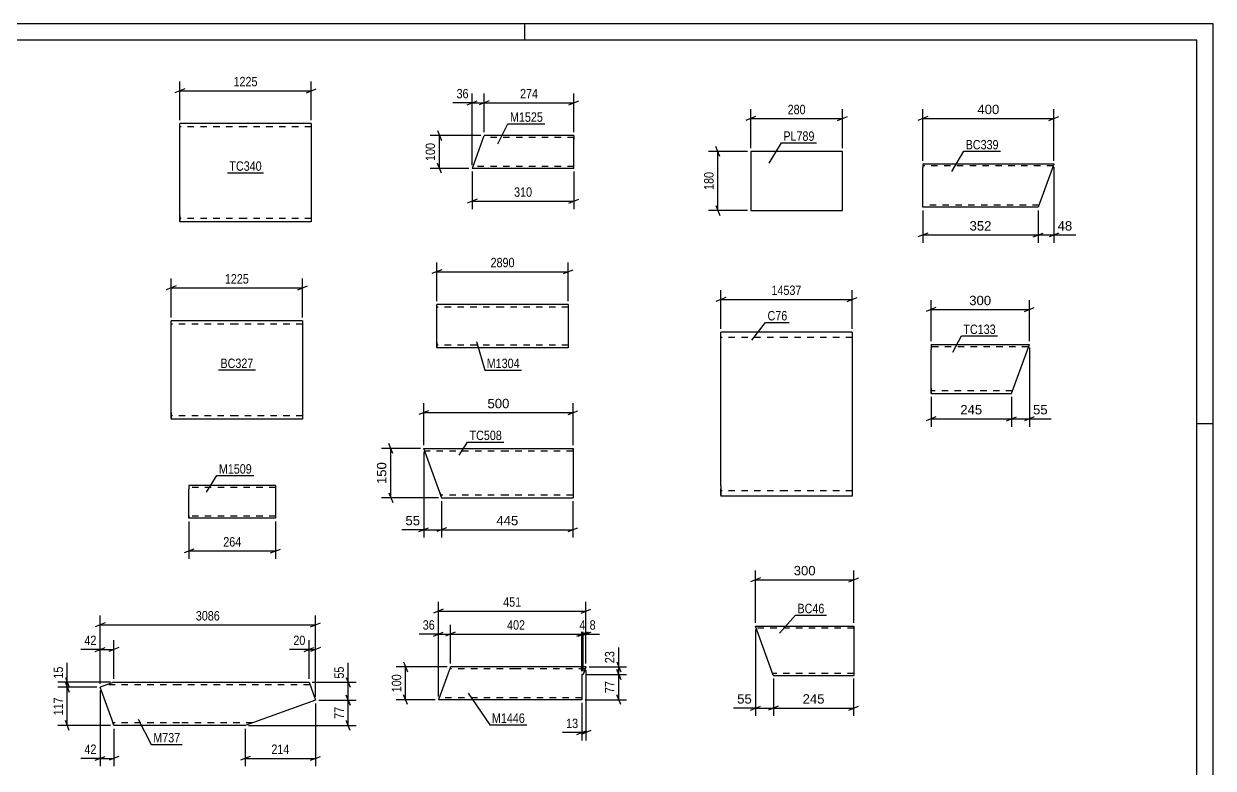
# Model space of a CAD drawing. Header units: millimetres. Extents: x 0 to 594, y 0 to 420.
# Drawn here: x 231.1 to 594, y 193 to 420 of the extents above; entities that cross this region are included whole.
import ezdxf

# ---------------------------------------------------------------- set-up
doc = ezdxf.new("R2010")
doc.units = ezdxf.units.MM
doc.linetypes.add('DXK_LINE_DOT2', pattern=[3.9198, 1.9599, -1.9599])
doc.styles.add('Arial', font='ARIAL.TTF', dxfattribs={"height": 0.2})
doc.styles.add('Arial Narrow', font='ARIALN.TTF', dxfattribs={"height": 0.2})

# ---------------------------------------------------------------- blocks, each defined once
blk = doc.blocks.new('Unknown-284936363-1134')
at = {"color": 5, "linetype": 'Continuous'}
for p, q in [((594, 420), (0, 420)), ((384, 415), (384, 420)), ((594, 0), (594, 420)), ((589, 415), (5, 415)), ((589, 5), (589, 415)), ((594, 298), (589, 298))]:
    blk.add_line(p, q, dxfattribs=at)
blk = doc.blocks.new('Part-284936363-11816 - 11815')
at = {"color": 2, "linetype": 'Continuous'}
for p, q in [((358.03, 277.1), (353.15, 290.5)), ((353.15, 290.5), (378.61, 290.5)), ((378.71, 290.5), (398.71, 290.5)), ((398.71, 290.5), (398.71, 275.5)), ((358.03, 277.1), (358.61, 275.5)), ((358.61, 275.5), (378.61, 275.5)), ((378.71, 275.5), (398.71, 275.5))]:
    blk.add_line(p, q, dxfattribs=at)
at = {"color": 7, "linetype": 'DXK_LINE_DOT2'}
for p, q in [((398.71, 290.03), (398.71, 290.5)), ((378.61, 289.7), (353.44, 289.7)), ((398.71, 289.7), (378.71, 289.7)), ((358.57, 275.62), (358.03, 277.1)), ((378.61, 276.3), (358.32, 276.3)), ((398.71, 276.3), (378.71, 276.3))]:
    blk.add_line(p, q, dxfattribs=at)
blk = doc.blocks.new('Part-284936363-8299 - 8298')
at = {"color": 2, "linetype": 'Continuous'}
for p, q in [((377.16, 334.42), (357.16, 334.42)), ((357.16, 322.82), (357.16, 334.42)), ((397.26, 334.42), (377.26, 334.42)), ((397.26, 334.42), (397.26, 321.22)), ((357.16, 322.82), (357.16, 321.22)), ((377.16, 321.22), (357.16, 321.22)), ((397.26, 321.22), (377.26, 321.22))]:
    blk.add_line(p, q, dxfattribs=at)
at = {"color": 7, "linetype": 'DXK_LINE_DOT2'}
for p, q in [((377.16, 333.62), (357.16, 333.62)), ((397.26, 333.62), (377.26, 333.62)), ((357.16, 321.34), (357.16, 322.82)), ((357.16, 322.02), (357.16, 322.08)), ((377.16, 322.02), (357.16, 322.02)), ((397.26, 322.02), (377.26, 322.02)), ((397.26, 322.02), (397.26, 322.08))]:
    blk.add_line(p, q, dxfattribs=at)
blk = doc.blocks.new('Part-284936363-8543 - 8542')
at = {"color": 2, "linetype": 'Continuous'}
for p, q in [((452.91, 381.09), (452.91, 363.09)), ((480.91, 381.09), (452.91, 381.09)), ((480.91, 363.09), (480.91, 381.09)), ((452.91, 363.09), (480.91, 363.09))]:
    blk.add_line(p, q, dxfattribs=at)
blk = doc.blocks.new('Part-284936363-8271 - 8266')
at = {"color": 2, "linetype": 'Continuous'}
for p, q in [((298.74, 389.6), (278.74, 389.6)), ((278.74, 361.6), (278.74, 389.6)), ((318.84, 389.6), (298.84, 389.6)), ((318.84, 389.6), (318.84, 359.6)), ((278.74, 361.6), (278.74, 359.6)), ((298.74, 359.6), (278.74, 359.6)), ((318.84, 359.6), (298.84, 359.6))]:
    blk.add_line(p, q, dxfattribs=at)
at = {"color": 7, "linetype": 'DXK_LINE_DOT2'}
for p, q in [((298.74, 388.6), (278.74, 388.6)), ((318.84, 388.6), (298.84, 388.6)), ((278.74, 359.75), (278.74, 361.6)), ((278.74, 360.6), (278.74, 360.67)), ((298.74, 360.6), (278.74, 360.6)), ((318.84, 360.6), (298.84, 360.6)), ((318.84, 360.6), (318.84, 360.67))]:
    blk.add_line(p, q, dxfattribs=at)
blk = doc.blocks.new('Part-284936363-12008 - 12007')
at = {"color": 2, "linetype": 'Continuous'}
for p, q in [((459.78, 221.45), (454.35, 236.35)), ((454.35, 236.35), (484.35, 236.35)), ((484.35, 236.35), (484.35, 236.26)), ((484.35, 236.26), (484.35, 221.35)), ((459.78, 221.45), (459.81, 221.35)), ((459.81, 221.35), (484.35, 221.35))]:
    blk.add_line(p, q, dxfattribs=at)
at = {"color": 7, "linetype": 'DXK_LINE_DOT2'}
for p, q in [((484.35, 236), (484.35, 236.35)), ((484.35, 235.75), (454.57, 235.75)), ((484.35, 221.95), (459.59, 221.95))]:
    blk.add_line(p, q, dxfattribs=at)
blk = doc.blocks.new('Part-284936363-8551 - 8550')
at = {"color": 2, "linetype": 'Continuous'}
for p, q in [((463.77, 325.98), (443.77, 325.98)), ((443.77, 279.18), (443.77, 325.98)), ((483.87, 325.98), (463.87, 325.98)), ((483.87, 325.98), (483.87, 275.98)), ((443.77, 279.18), (443.77, 275.98)), ((463.77, 275.98), (443.77, 275.98)), ((483.87, 275.98), (463.87, 275.98))]:
    blk.add_line(p, q, dxfattribs=at)
at = {"color": 7, "linetype": 'DXK_LINE_DOT2'}
for p, q in [((463.77, 324.38), (443.77, 324.38)), ((483.87, 324.38), (463.87, 324.38)), ((443.77, 276.22), (443.77, 279.18)), ((463.77, 277.58), (443.77, 277.58)), ((483.87, 277.58), (463.87, 277.58))]:
    blk.add_line(p, q, dxfattribs=at)
blk = doc.blocks.new('Part-284936363-8278 - 8277')
at = {"color": 2, "linetype": 'Continuous'}
for p, q in [((296.1, 329.46), (276.1, 329.46)), ((276.1, 301.46), (276.1, 329.46)), ((316.2, 329.46), (296.2, 329.46)), ((316.2, 329.46), (316.2, 299.46)), ((276.1, 301.46), (276.1, 299.46)), ((296.1, 299.46), (276.1, 299.46)), ((316.2, 299.46), (296.2, 299.46))]:
    blk.add_line(p, q, dxfattribs=at)
at = {"color": 7, "linetype": 'DXK_LINE_DOT2'}
for p, q in [((296.1, 328.46), (276.1, 328.46)), ((316.2, 328.46), (296.2, 328.46)), ((276.1, 299.62), (276.1, 301.46)), ((276.1, 300.46), (276.1, 300.54)), ((296.1, 300.46), (276.1, 300.46)), ((316.2, 300.46), (296.2, 300.46)), ((316.2, 300.46), (316.2, 300.54))]:
    blk.add_line(p, q, dxfattribs=at)
blk = doc.blocks.new('Part-284936363-12168 - 12167')
at = {"color": 2, "linetype": 'Continuous'}
for p, q in [((505.41, 377.29), (505.41, 376.09)), ((505.41, 377.29), (545.41, 377.29)), ((505.41, 365.29), (505.41, 376.09)), ((545.28, 376.94), (540.6, 364.09)), ((545.38, 377.2), (545.28, 376.94)), ((545.41, 377.29), (545.38, 377.2)), ((505.41, 364.19), (505.41, 365.29)), ((505.41, 364.09), (505.41, 364.19)), ((540.6, 364.09), (505.41, 364.09))]:
    blk.add_line(p, q, dxfattribs=at)
at = {"color": 7, "linetype": 'DXK_LINE_DOT2'}
for p, q in [((505.41, 377.29), (505.41, 377.2)), ((505.41, 377.2), (505.41, 376.94)), ((545.19, 376.69), (505.41, 376.69)), ((505.41, 364.45), (505.41, 365.29)), ((540.82, 364.69), (505.41, 364.69))]:
    blk.add_line(p, q, dxfattribs=at)
blk = doc.blocks.new('Part-284936363-8598 - 8597')
at = {"color": 2, "linetype": 'Continuous'}
for p, q in [((281.53, 279.27), (281.53, 278.07)), ((307.95, 279.27), (281.53, 279.27)), ((281.53, 270.01), (281.53, 278.07)), ((307.95, 279.18), (307.95, 279.27)), ((307.95, 279.18), (307.95, 278.07)), ((307.95, 278.07), (307.95, 269.27)), ((281.53, 269.36), (281.53, 270.01)), ((281.53, 269.27), (281.53, 269.36)), ((307.95, 269.27), (281.53, 269.27))]:
    blk.add_line(p, q, dxfattribs=at)
at = {"color": 7, "linetype": 'DXK_LINE_DOT2'}
for p, q in [((307.95, 278.67), (281.53, 278.67)), ((307.95, 278.92), (307.95, 278.07)), ((281.53, 270.01), (281.53, 269.62)), ((281.53, 269.87), (281.53, 269.92)), ((307.95, 269.87), (281.53, 269.87)), ((281.53, 269.27), (281.53, 269.27)), ((307.95, 269.92), (307.95, 270.01)), ((307.95, 269.87), (307.95, 269.92)), ((307.95, 269.87), (307.95, 269.92))]:
    blk.add_line(p, q, dxfattribs=at)
blk = doc.blocks.new('Part-284936363-8292 - 8291')
at = {"color": 2, "linetype": 'Continuous'}
for p, q in [((258.61, 219.24), (254.42, 217.73)), ((258.06, 207.64), (254.42, 217.73)), ((258.61, 219.24), (278.61, 219.24)), ((278.71, 219.24), (318.16, 219.24)), ((318.16, 219.24), (320.13, 213.76)), ((320.13, 213.76), (298.71, 206.04)), ((258.64, 206.04), (258.06, 207.64)), ((278.61, 206.04), (258.64, 206.04)), ((298.71, 206.04), (278.71, 206.04))]:
    blk.add_line(p, q, dxfattribs=at)
at = {"color": 7, "linetype": 'DXK_LINE_DOT2'}
for p, q in [((254.45, 217.64), (254.42, 217.73)), ((254.45, 217.64), (254.42, 217.73)), ((278.61, 218.44), (256.39, 218.44)), ((318.45, 218.44), (278.71, 218.44)), ((258.59, 206.16), (258.06, 207.64)), ((278.61, 206.84), (258.35, 206.84)), ((300.93, 206.84), (278.71, 206.84))]:
    blk.add_line(p, q, dxfattribs=at)
blk = doc.blocks.new('Part-284936363-12176 - 12175')
at = {"color": 2, "linetype": 'Continuous'}
for p, q in [((507.91, 322.26), (507.91, 320.66)), ((507.91, 322.26), (537.91, 322.26)), ((507.91, 308.86), (507.91, 320.66)), ((532.45, 307.26), (537.91, 322.26)), ((507.91, 307.26), (507.91, 308.86)), ((507.91, 307.26), (532.45, 307.26))]:
    blk.add_line(p, q, dxfattribs=at)
at = {"color": 7, "linetype": 'DXK_LINE_DOT2'}
for p, q in [((507.91, 322.26), (507.91, 321.8)), ((537.62, 321.46), (507.91, 321.46)), ((507.91, 308.86), (507.91, 307.39)), ((532.74, 308.06), (507.91, 308.06))]:
    blk.add_line(p, q, dxfattribs=at)
blk = doc.blocks.new('Part-284936363-8497 - 8496')
at = {"color": 2, "linetype": 'Continuous'}
for p, q in [((361.27, 223.93), (357.63, 213.93)), ((381.27, 223.93), (361.27, 223.93)), ((402.65, 223.93), (381.37, 223.93)), ((401.8, 221.6), (401.37, 221.6)), ((401.37, 221.6), (401.37, 213.93)), ((402.21, 222.73), (401.8, 221.6)), ((402.62, 223.84), (402.21, 222.73)), ((402.65, 223.93), (402.62, 223.84)), ((381.27, 213.93), (357.63, 213.93)), ((401.37, 213.93), (381.37, 213.93))]:
    blk.add_line(p, q, dxfattribs=at)
at = {"color": 7, "linetype": 'DXK_LINE_DOT2'}
for p, q in [((381.27, 223.33), (361.05, 223.33)), ((402.43, 223.33), (381.37, 223.33)), ((402.21, 222.73), (402.52, 223.58)), ((357.85, 214.53), (357.86, 214.58)), ((381.27, 214.53), (357.85, 214.53)), ((401.37, 214.53), (381.37, 214.53))]:
    blk.add_line(p, q, dxfattribs=at)
blk = doc.blocks.new('Part-284936363-8512 - 8511')
at = {"color": 2, "linetype": 'Continuous'}
for p, q in [((367.99, 376.01), (371.59, 385.92)), ((398.96, 385.92), (371.59, 385.92)), ((398.96, 385.92), (398.96, 385.83)), ((398.96, 385.83), (398.96, 384.72)), ((398.96, 375.92), (398.96, 384.72)), ((367.95, 375.92), (367.99, 376.01)), ((398.96, 375.92), (367.95, 375.92))]:
    blk.add_line(p, q, dxfattribs=at)
at = {"color": 7, "linetype": 'DXK_LINE_DOT2'}
for p, q in [((398.96, 385.32), (371.38, 385.32)), ((398.96, 385.92), (398.96, 385.92)), ((398.96, 384.72), (398.96, 385.57)), ((367.95, 375.92), (367.95, 375.92)), ((368.17, 376.52), (368.19, 376.57)), ((398.96, 376.52), (368.17, 376.52)), ((398.96, 376.52), (398.96, 376.57))]:
    blk.add_line(p, q, dxfattribs=at)
blk = doc.blocks.new('StraightDimension-284936363-11824 - 11815')
at = {"color": 7, "linetype": 'Continuous'}
for p, q in [((354.65, 302.04), (351.65, 300.84)), ((353.15, 291.5), (353.15, 304.29)), ((353.15, 301.44), (398.71, 301.44)), ((397.21, 300.84), (400.21, 302.04)), ((398.71, 291.5), (398.71, 304.29))]:
    blk.add_line(p, q, dxfattribs=at)
at = {"color": 0}
blk.add_wipeout([(379.87, 302.19), (379.87, 306.39), (372, 306.39), (372, 302.19)], dxfattribs=at)
at = {"color": 3, "style": 'Arial'}
blk.add_text('500', height=2.865, dxfattribs=at).set_placement((372.6, 302.79))
blk = doc.blocks.new('StraightDimension-284936363-11836 - 11815')
at = {"color": 7, "linetype": 'Continuous'}
for p, q in [((353.15, 289.5), (353.15, 263.36)), ((358.61, 274.5), (358.61, 263.36)), ((351.65, 265.16), (354.65, 266.36)), ((353.15, 265.76), (358.61, 265.76)), ((360.11, 266.36), (357.11, 265.16))]:
    blk.add_line(p, q, dxfattribs=at)
at = {"color": 0}
blk.add_wipeout([(352.63, 266.51), (352.63, 270.71), (346.98, 270.71), (346.98, 266.51)], dxfattribs=at)
at = {"color": 7, "linetype": 'Continuous'}
blk.add_line((353.15, 265.76), (346.45, 265.76), dxfattribs=at)
blk.add_line((353.15, 265.76), (346.45, 265.76), dxfattribs=at)
at = {"color": 3, "style": 'Arial'}
blk.add_text('55', height=2.865, dxfattribs=at).set_placement((347.58, 267.11))
blk = doc.blocks.new('StraightDimension-284936363-11835 - 11815')
at = {"color": 7, "linetype": 'Continuous'}
for p, q in [((358.61, 274.5), (358.61, 263.36)), ((398.67, 274.5), (398.67, 263.36)), ((360.11, 266.36), (357.11, 265.16)), ((358.61, 265.76), (398.67, 265.76)), ((397.17, 265.16), (400.17, 266.36))]:
    blk.add_line(p, q, dxfattribs=at)
at = {"color": 0}
blk.add_wipeout([(382.58, 266.51), (382.58, 270.71), (374.71, 270.71), (374.71, 266.51)], dxfattribs=at)
at = {"color": 3, "style": 'Arial'}
blk.add_text('445', height=2.865, dxfattribs=at).set_placement((375.31, 267.11))
blk = doc.blocks.new('StraightDimension-284936363-11882 - 11815')
at = {"color": 7, "linetype": 'Continuous'}
for p, q in [((352.15, 290.5), (340.25, 290.5)), ((343.7, 289), (342.5, 292)), ((343.1, 275.5), (343.1, 290.5)), ((342.5, 277), (343.7, 274)), ((357.61, 275.5), (340.25, 275.5))]:
    blk.add_line(p, q, dxfattribs=at)
at = {"color": 0}
blk.add_wipeout([(342.35, 286.93), (338.15, 286.93), (338.15, 279.06), (342.35, 279.06)], dxfattribs=at)
at = {"color": 3, "style": 'Arial'}
blk.add_text('150', height=2.865, rotation=90.0002, dxfattribs=at).set_placement((341.75, 279.66))
blk = doc.blocks.new('StraightDimension-284936363-8693 - 8298')
at = {"color": 7, "linetype": 'Continuous'}
for p, q in [((358.66, 345.02), (355.66, 343.82)), ((357.16, 335.42), (357.16, 347.27)), ((395.76, 343.82), (398.76, 345.02)), ((397.26, 335.42), (397.26, 347.27)), ((357.16, 344.42), (397.26, 344.42))]:
    blk.add_line(p, q, dxfattribs=at)
at = {"color": 0}
blk.add_wipeout([(381.46, 345.17), (381.46, 349.37), (372.95, 349.37), (372.95, 345.17)], dxfattribs=at)
at = {"color": 3, "style": 'Arial Narrow'}
blk.add_text('2890', height=2.863, dxfattribs=at).set_placement((373.55, 345.77))
blk = doc.blocks.new('StraightDimension-284936363-9234 - 8542')
at = {"color": 7, "linetype": 'Continuous'}
for p, q in [((452.91, 382.09), (452.91, 393.94)), ((480.91, 382.09), (480.91, 393.94)), ((454.41, 391.69), (451.41, 390.49)), ((452.91, 391.09), (480.91, 391.09)), ((479.41, 390.49), (482.41, 391.69))]:
    blk.add_line(p, q, dxfattribs=at)
at = {"color": 0}
blk.add_wipeout([(470.26, 391.84), (470.26, 396.04), (463.57, 396.04), (463.57, 391.84)], dxfattribs=at)
at = {"color": 3, "style": 'Arial Narrow'}
blk.add_text('280', height=2.863, dxfattribs=at).set_placement((464.17, 392.44))
blk = doc.blocks.new('StraightDimension-284936363-9230 - 8542')
at = {"color": 7, "linetype": 'Continuous'}
for p, q in [((451.91, 381.09), (440.06, 381.09)), ((443.51, 379.59), (442.31, 382.59)), ((442.91, 363.09), (442.91, 381.09)), ((451.91, 363.09), (440.06, 363.09)), ((442.31, 364.59), (443.51, 361.59))]:
    blk.add_line(p, q, dxfattribs=at)
at = {"color": 0}
blk.add_wipeout([(442.16, 375.43), (437.96, 375.43), (437.96, 368.75), (442.16, 368.75)], dxfattribs=at)
at = {"color": 3, "style": 'Arial Narrow'}
blk.add_text('180', height=2.863, rotation=90.0002, dxfattribs=at).set_placement((441.56, 369.35))
blk = doc.blocks.new('StraightDimension-284936363-8615 - 8266')
at = {"color": 7, "linetype": 'Continuous'}
for p, q in [((280.24, 400.2), (277.24, 399)), ((278.74, 390.6), (278.74, 402.45)), ((278.74, 399.6), (318.84, 399.6)), ((317.34, 399), (320.34, 400.2)), ((318.84, 390.6), (318.84, 402.45))]:
    blk.add_line(p, q, dxfattribs=at)
at = {"color": 0}
blk.add_wipeout([(303.05, 400.35), (303.05, 404.55), (294.53, 404.55), (294.53, 400.35)], dxfattribs=at)
at = {"color": 3, "style": 'Arial Narrow'}
blk.add_text('1225', height=2.863, dxfattribs=at).set_placement((295.13, 400.95))
blk = doc.blocks.new('StraightDimension-284936363-12104 - 12007')
at = {"color": 7, "linetype": 'Continuous'}
for p, q in [((459.81, 220.35), (459.81, 208.98)), ((484.31, 220.35), (484.31, 208.98)), ((461.31, 211.98), (458.31, 210.78)), ((459.81, 211.38), (484.31, 211.38)), ((482.81, 210.78), (485.81, 211.98))]:
    blk.add_line(p, q, dxfattribs=at)
at = {"color": 0}
blk.add_wipeout([(476, 212.13), (476, 216.33), (468.13, 216.33), (468.13, 212.13)], dxfattribs=at)
at = {"color": 3, "style": 'Arial'}
blk.add_text('245', height=2.865, dxfattribs=at).set_placement((468.73, 212.73))
blk = doc.blocks.new('StraightDimension-284936363-12093 - 12007')
at = {"color": 7, "linetype": 'Continuous'}
for p, q in [((455.85, 251.09), (452.85, 249.89)), ((454.35, 237.35), (454.35, 253.34)), ((454.35, 250.49), (484.35, 250.49)), ((482.85, 249.89), (485.85, 251.09)), ((484.35, 237.35), (484.35, 253.34))]:
    blk.add_line(p, q, dxfattribs=at)
at = {"color": 0}
blk.add_wipeout([(473.29, 251.24), (473.29, 255.44), (465.42, 255.44), (465.42, 251.24)], dxfattribs=at)
at = {"color": 3, "style": 'Arial'}
blk.add_text('300', height=2.865, dxfattribs=at).set_placement((466.02, 251.84))
blk = doc.blocks.new('StraightDimension-284936363-12105 - 12007')
at = {"color": 7, "linetype": 'Continuous'}
for p, q in [((454.35, 235.35), (454.35, 208.98)), ((459.81, 220.35), (459.81, 208.98)), ((452.85, 210.78), (455.85, 211.98)), ((454.35, 211.38), (459.81, 211.38)), ((461.31, 211.98), (458.31, 210.78))]:
    blk.add_line(p, q, dxfattribs=at)
at = {"color": 0}
blk.add_wipeout([(453.83, 212.13), (453.83, 216.33), (448.18, 216.33), (448.18, 212.13)], dxfattribs=at)
at = {"color": 7, "linetype": 'Continuous'}
blk.add_line((454.35, 211.38), (447.65, 211.38), dxfattribs=at)
blk.add_line((454.35, 211.38), (447.65, 211.38), dxfattribs=at)
at = {"color": 3, "style": 'Arial'}
blk.add_text('55', height=2.865, dxfattribs=at).set_placement((448.78, 212.73))
blk = doc.blocks.new('StraightDimension-284936363-9238 - 8550')
at = {"color": 7, "linetype": 'Continuous'}
for p, q in [((443.77, 326.98), (443.77, 338.83)), ((483.87, 326.98), (483.87, 338.83)), ((445.27, 336.58), (442.27, 335.38)), ((443.77, 335.98), (483.87, 335.98)), ((482.37, 335.38), (485.37, 336.58))]:
    blk.add_line(p, q, dxfattribs=at)
at = {"color": 0}
blk.add_wipeout([(468.99, 336.73), (468.99, 340.93), (458.64, 340.93), (458.64, 336.73)], dxfattribs=at)
at = {"color": 3, "style": 'Arial Narrow'}
blk.add_text('14537', height=2.863, dxfattribs=at).set_placement((459.24, 337.33))
blk = doc.blocks.new('StraightDimension-284936363-8621 - 8277')
at = {"color": 7, "linetype": 'Continuous'}
for p, q in [((276.1, 330.46), (276.1, 342.31)), ((316.2, 330.46), (316.2, 342.31)), ((277.6, 340.06), (274.6, 338.86)), ((276.1, 339.46), (316.2, 339.46)), ((314.7, 338.86), (317.7, 340.06))]:
    blk.add_line(p, q, dxfattribs=at)
at = {"color": 0}
blk.add_wipeout([(300.41, 340.21), (300.41, 344.41), (291.89, 344.41), (291.89, 340.21)], dxfattribs=at)
at = {"color": 3, "style": 'Arial Narrow'}
blk.add_text('1225', height=2.863, dxfattribs=at).set_placement((292.49, 340.81))
blk = doc.blocks.new('StraightDimension-284936363-12309 - 12167')
at = {"color": 7, "linetype": 'Continuous'}
for p, q in [((505.41, 378.2), (505.41, 393.96)), ((545.38, 378.2), (545.38, 393.96)), ((506.91, 391.71), (503.91, 390.51)), ((505.41, 391.11), (545.38, 391.11)), ((543.88, 390.51), (546.88, 391.71))]:
    blk.add_line(p, q, dxfattribs=at)
at = {"color": 0}
blk.add_wipeout([(529.33, 391.86), (529.33, 396.06), (521.46, 396.06), (521.46, 391.86)], dxfattribs=at)
at = {"color": 3, "style": 'Arial'}
blk.add_text('400', height=2.865, dxfattribs=at).set_placement((522.06, 392.46))
blk = doc.blocks.new('StraightDimension-284936363-12324 - 12167')
at = {"color": 7, "linetype": 'Continuous'}
for p, q in [((505.41, 363.09), (505.41, 353.21)), ((540.6, 363.09), (540.6, 353.21)), ((506.91, 356.21), (503.91, 355.01)), ((505.41, 355.61), (540.6, 355.61)), ((539.1, 355.01), (542.1, 356.21))]:
    blk.add_line(p, q, dxfattribs=at)
at = {"color": 0}
blk.add_wipeout([(526.94, 356.36), (526.94, 360.56), (519.07, 360.56), (519.07, 356.36)], dxfattribs=at)
at = {"color": 3, "style": 'Arial'}
blk.add_text('352', height=2.865, dxfattribs=at).set_placement((519.67, 356.96))
blk = doc.blocks.new('StraightDimension-284936363-12323 - 12167')
at = {"color": 7, "linetype": 'Continuous'}
for p, q in [((545.41, 376.29), (545.41, 353.21)), ((540.6, 363.09), (540.6, 353.21)), ((539.1, 355.01), (542.1, 356.21)), ((540.6, 355.61), (545.41, 355.61)), ((546.91, 356.21), (543.91, 355.01))]:
    blk.add_line(p, q, dxfattribs=at)
at = {"color": 0}
blk.add_wipeout([(551.58, 356.36), (551.58, 360.56), (545.93, 360.56), (545.93, 356.36)], dxfattribs=at)
at = {"color": 7, "linetype": 'Continuous'}
blk.add_line((545.41, 355.61), (552.11, 355.61), dxfattribs=at)
blk.add_line((545.41, 355.61), (552.11, 355.61), dxfattribs=at)
at = {"color": 3, "style": 'Arial'}
blk.add_text('48', height=2.865, dxfattribs=at).set_placement((546.53, 356.96))
blk = doc.blocks.new('StraightDimension-284936363-9258 - 8597')
at = {"color": 7, "linetype": 'Continuous'}
for p, q in [((281.53, 268.27), (281.53, 256.87)), ((307.95, 268.27), (307.95, 256.87)), ((283.03, 259.87), (280.03, 258.67)), ((281.53, 259.27), (307.95, 259.27)), ((306.45, 258.67), (309.45, 259.87))]:
    blk.add_line(p, q, dxfattribs=at)
at = {"color": 0}
blk.add_wipeout([(298.08, 260.02), (298.08, 264.22), (291.4, 264.22), (291.4, 260.02)], dxfattribs=at)
at = {"color": 3, "style": 'Arial Narrow'}
blk.add_text('264', height=2.863, dxfattribs=at).set_placement((292, 260.62))
blk = doc.blocks.new('StraightDimension-284936363-8682 - 8291')
at = {"color": 7, "linetype": 'Continuous'}
for p, q in [((329.53, 215.26), (330.73, 212.26)), ((321.13, 213.76), (332.53, 213.76)), ((330.13, 206.04), (330.13, 213.76)), ((330.73, 204.54), (329.53, 207.54)), ((299.71, 206.04), (332.53, 206.04))]:
    blk.add_line(p, q, dxfattribs=at)
at = {"color": 0}
blk.add_wipeout([(329.38, 212.33), (325.18, 212.33), (325.18, 207.47), (329.38, 207.47)], dxfattribs=at)
at = {"color": 3, "style": 'Arial Narrow'}
blk.add_text('77', height=2.863, rotation=90.0002, dxfattribs=at).set_placement((328.78, 208.07))
blk = doc.blocks.new('StraightDimension-284936363-8681 - 8291')
at = {"color": 7, "linetype": 'Continuous'}
for p, q in [((319.16, 219.24), (332.53, 219.24)), ((329.53, 220.74), (330.73, 217.74)), ((330.13, 213.76), (330.13, 219.24)), ((330.73, 212.26), (329.53, 215.26)), ((321.13, 213.76), (332.53, 213.76))]:
    blk.add_line(p, q, dxfattribs=at)
at = {"color": 0}
blk.add_wipeout([(329.38, 224.62), (325.18, 224.62), (325.18, 219.76), (329.38, 219.76)], dxfattribs=at)
at = {"color": 7, "linetype": 'Continuous'}
blk.add_line((330.13, 219.24), (330.13, 225.15), dxfattribs=at)
blk.add_line((330.13, 219.24), (330.13, 225.15), dxfattribs=at)
at = {"color": 3, "style": 'Arial Narrow'}
blk.add_text('55', height=2.863, rotation=90.0002, dxfattribs=at).set_placement((328.78, 220.36))
blk = doc.blocks.new('StraightDimension-284936363-8665 - 8291')
at = {"color": 7, "linetype": 'Continuous'}
for p, q in [((316.66, 228.64), (319.66, 229.84)), ((318.16, 220.24), (318.16, 232.09)), ((318.16, 229.24), (320.13, 229.24)), ((321.63, 229.84), (318.63, 228.64)), ((320.13, 214.76), (320.13, 232.09))]:
    blk.add_line(p, q, dxfattribs=at)
at = {"color": 0}
blk.add_wipeout([(317.63, 229.99), (317.63, 234.19), (312.78, 234.19), (312.78, 229.99)], dxfattribs=at)
at = {"color": 7, "linetype": 'Continuous'}
blk.add_line((318.16, 229.24), (312.25, 229.24), dxfattribs=at)
blk.add_line((318.16, 229.24), (312.25, 229.24), dxfattribs=at)
at = {"color": 3, "style": 'Arial Narrow'}
blk.add_text('20', height=2.863, dxfattribs=at).set_placement((313.38, 230.59))
blk = doc.blocks.new('StraightDimension-284936363-8657 - 8291')
at = {"color": 7, "linetype": 'Continuous'}
for p, q in [((320.13, 212.76), (320.13, 193.64)), ((298.71, 205.04), (298.71, 193.64)), ((300.21, 196.64), (297.21, 195.44)), ((298.71, 196.04), (320.13, 196.04)), ((318.63, 195.44), (321.63, 196.64))]:
    blk.add_line(p, q, dxfattribs=at)
at = {"color": 0}
blk.add_wipeout([(312.76, 196.79), (312.76, 200.99), (306.08, 200.99), (306.08, 196.79)], dxfattribs=at)
at = {"color": 3, "style": 'Arial Narrow'}
blk.add_text('214', height=2.863, dxfattribs=at).set_placement((306.68, 197.39))
blk = doc.blocks.new('StraightDimension-284936363-8669 - 8291')
at = {"color": 7, "linetype": 'Continuous'}
for p, q in [((252.92, 228.64), (255.92, 229.84)), ((254.42, 218.73), (254.42, 232.09)), ((254.42, 229.24), (258.61, 229.24)), ((260.11, 229.84), (257.11, 228.64)), ((258.61, 220.24), (258.61, 232.09))]:
    blk.add_line(p, q, dxfattribs=at)
at = {"color": 0}
blk.add_wipeout([(253.9, 229.99), (253.9, 234.19), (249.04, 234.19), (249.04, 229.99)], dxfattribs=at)
at = {"color": 7, "linetype": 'Continuous'}
blk.add_line((254.42, 229.24), (248.52, 229.24), dxfattribs=at)
blk.add_line((254.42, 229.24), (248.52, 229.24), dxfattribs=at)
at = {"color": 3, "style": 'Arial Narrow'}
blk.add_text('42', height=2.863, dxfattribs=at).set_placement((249.64, 230.59))
blk = doc.blocks.new('StraightDimension-284936363-8661 - 8291')
at = {"color": 7, "linetype": 'Continuous'}
for p, q in [((254.42, 216.73), (254.42, 193.64)), ((258.64, 205.04), (258.64, 193.64)), ((252.92, 195.44), (255.92, 196.64)), ((254.42, 196.04), (258.64, 196.04)), ((260.14, 196.64), (257.14, 195.44))]:
    blk.add_line(p, q, dxfattribs=at)
at = {"color": 0}
blk.add_wipeout([(253.9, 196.79), (253.9, 200.99), (249.04, 200.99), (249.04, 196.79)], dxfattribs=at)
at = {"color": 7, "linetype": 'Continuous'}
blk.add_line((254.42, 196.04), (248.52, 196.04), dxfattribs=at)
blk.add_line((254.42, 196.04), (248.52, 196.04), dxfattribs=at)
at = {"color": 3, "style": 'Arial Narrow'}
blk.add_text('42', height=2.863, dxfattribs=at).set_placement((249.64, 197.39))
blk = doc.blocks.new('StraightDimension-284936363-8689 - 8291')
at = {"color": 7, "linetype": 'Continuous'}
for p, q in [((254.42, 218.73), (254.42, 239.58)), ((320.13, 214.76), (320.13, 239.58)), ((255.92, 237.33), (252.92, 236.13)), ((254.42, 236.73), (320.13, 236.73)), ((318.63, 236.13), (321.63, 237.33))]:
    blk.add_line(p, q, dxfattribs=at)
at = {"color": 0}
blk.add_wipeout([(291.53, 237.48), (291.53, 241.68), (283.02, 241.68), (283.02, 237.48)], dxfattribs=at)
at = {"color": 3, "style": 'Arial Narrow'}
blk.add_text('3086', height=2.863, dxfattribs=at).set_placement((283.62, 238.08))
blk = doc.blocks.new('StraightDimension-284936363-11512 - 8291')
at = {"color": 7, "linetype": 'Continuous'}
for p, q in [((257.61, 219.24), (241.57, 219.24)), ((253.42, 217.73), (241.57, 217.73)), ((243.82, 220.74), (245.02, 217.74)), ((245.02, 216.23), (243.82, 219.23)), ((244.42, 217.73), (244.42, 219.24))]:
    blk.add_line(p, q, dxfattribs=at)
at = {"color": 0}
blk.add_wipeout([(243.67, 224.62), (239.47, 224.62), (239.47, 219.76), (243.67, 219.76)], dxfattribs=at)
at = {"color": 7, "linetype": 'Continuous'}
blk.add_line((244.42, 219.24), (244.42, 225.15), dxfattribs=at)
blk.add_line((244.42, 219.24), (244.42, 225.15), dxfattribs=at)
at = {"color": 3, "style": 'Arial Narrow'}
blk.add_text('15', height=2.863, rotation=90.0002, dxfattribs=at).set_placement((243.07, 220.36))
blk = doc.blocks.new('StraightDimension-284936363-11513 - 8291')
at = {"color": 7, "linetype": 'Continuous'}
for p, q in [((253.42, 217.73), (241.57, 217.73)), ((243.82, 219.23), (245.02, 216.23)), ((244.42, 206.04), (244.42, 217.73)), ((245.02, 204.54), (243.82, 207.54)), ((257.64, 206.04), (241.57, 206.04))]:
    blk.add_line(p, q, dxfattribs=at)
at = {"color": 0}
blk.add_wipeout([(243.67, 215.23), (239.47, 215.23), (239.47, 208.54), (243.67, 208.54)], dxfattribs=at)
at = {"color": 3, "style": 'Arial Narrow'}
blk.add_text('117', height=2.863, rotation=90.0002, dxfattribs=at).set_placement((243.07, 209.14))
blk = doc.blocks.new('StraightDimension-284936363-12371 - 12175')
at = {"color": 7, "linetype": 'Continuous'}
for p, q in [((507.91, 306.26), (507.91, 297.16)), ((532.45, 306.26), (532.45, 297.16)), ((509.41, 300.16), (506.41, 298.96)), ((507.91, 299.56), (532.45, 299.56)), ((530.95, 298.96), (533.95, 300.16))]:
    blk.add_line(p, q, dxfattribs=at)
at = {"color": 0}
blk.add_wipeout([(524.11, 300.31), (524.11, 304.51), (516.24, 304.51), (516.24, 300.31)], dxfattribs=at)
at = {"color": 3, "style": 'Arial'}
blk.add_text('245', height=2.865, dxfattribs=at).set_placement((516.84, 300.91))
blk = doc.blocks.new('StraightDimension-284936363-12359 - 12175')
at = {"color": 7, "linetype": 'Continuous'}
for p, q in [((507.91, 323.26), (507.91, 335.71)), ((537.91, 323.26), (537.91, 335.71)), ((509.41, 333.46), (506.41, 332.26)), ((507.91, 332.86), (537.91, 332.86)), ((536.41, 332.26), (539.41, 333.46))]:
    blk.add_line(p, q, dxfattribs=at)
at = {"color": 0}
blk.add_wipeout([(526.84, 333.61), (526.84, 337.81), (518.97, 337.81), (518.97, 333.61)], dxfattribs=at)
at = {"color": 3, "style": 'Arial'}
blk.add_text('300', height=2.865, dxfattribs=at).set_placement((519.57, 334.21))
blk = doc.blocks.new('StraightDimension-284936363-12370 - 12175')
at = {"color": 7, "linetype": 'Continuous'}
for p, q in [((537.91, 321.26), (537.91, 297.16)), ((532.45, 306.26), (532.45, 297.16)), ((530.95, 298.96), (533.95, 300.16)), ((532.45, 299.56), (537.91, 299.56)), ((539.41, 300.16), (536.41, 298.96))]:
    blk.add_line(p, q, dxfattribs=at)
at = {"color": 0}
blk.add_wipeout([(544.08, 300.31), (544.08, 304.51), (538.43, 304.51), (538.43, 300.31)], dxfattribs=at)
at = {"color": 7, "linetype": 'Continuous'}
blk.add_line((537.91, 299.56), (544.6, 299.56), dxfattribs=at)
blk.add_line((537.91, 299.56), (544.6, 299.56), dxfattribs=at)
at = {"color": 3, "style": 'Arial'}
blk.add_text('55', height=2.865, dxfattribs=at).set_placement((539.03, 300.91))
blk = doc.blocks.new('StraightDimension-284936363-9162 - 8496')
at = {"color": 7, "linetype": 'Continuous'}
for p, q in [((401.8, 222.6), (401.8, 236.78)), ((402.65, 224.93), (402.65, 236.78)), ((400.3, 233.33), (403.3, 234.53)), ((404.15, 234.53), (401.15, 233.33)), ((401.8, 233.93), (402.65, 233.93))]:
    blk.add_line(p, q, dxfattribs=at)
at = {"color": 0}
blk.add_wipeout([(406.2, 234.68), (406.2, 238.88), (403.17, 238.88), (403.17, 234.68)], dxfattribs=at)
at = {"color": 7, "linetype": 'Continuous'}
blk.add_line((402.65, 233.93), (406.73, 233.93), dxfattribs=at)
blk.add_line((402.65, 233.93), (406.73, 233.93), dxfattribs=at)
at = {"color": 3, "style": 'Arial Narrow'}
blk.add_text('8', height=2.86, dxfattribs=at).set_placement((403.77, 235.28))
blk = doc.blocks.new('StraightDimension-284936363-9165 - 8496')
at = {"color": 7, "linetype": 'Continuous'}
for p, q in [((357.63, 214.93), (357.63, 236.78)), ((361.27, 224.93), (361.27, 236.78)), ((356.13, 233.33), (359.13, 234.53)), ((357.63, 233.93), (361.27, 233.93)), ((362.77, 234.53), (359.77, 233.33))]:
    blk.add_line(p, q, dxfattribs=at)
at = {"color": 0}
blk.add_wipeout([(357.1, 234.68), (357.1, 238.88), (352.25, 238.88), (352.25, 234.68)], dxfattribs=at)
at = {"color": 7, "linetype": 'Continuous'}
blk.add_line((357.63, 233.93), (351.72, 233.93), dxfattribs=at)
blk.add_line((357.63, 233.93), (351.72, 233.93), dxfattribs=at)
at = {"color": 3, "style": 'Arial Narrow'}
blk.add_text('36', height=2.863, dxfattribs=at).set_placement((352.85, 235.28))
blk = doc.blocks.new('StraightDimension-284936363-9164 - 8496')
at = {"color": 7, "linetype": 'Continuous'}
for p, q in [((361.27, 224.93), (361.27, 236.78)), ((401.37, 222.6), (401.37, 236.78)), ((362.77, 234.53), (359.77, 233.33)), ((361.27, 233.93), (401.37, 233.93)), ((399.87, 233.33), (402.87, 234.53))]:
    blk.add_line(p, q, dxfattribs=at)
at = {"color": 0}
blk.add_wipeout([(384.66, 234.68), (384.66, 238.88), (377.98, 238.88), (377.98, 234.68)], dxfattribs=at)
at = {"color": 3, "style": 'Arial Narrow'}
blk.add_text('402', height=2.863, dxfattribs=at).set_placement((378.58, 235.28))
blk = doc.blocks.new('StraightDimension-284936363-9156 - 8496')
at = {"color": 7, "linetype": 'Continuous'}
for p, q in [((347.03, 225.43), (348.23, 222.43)), ((360.27, 223.93), (344.78, 223.93)), ((347.63, 213.93), (347.63, 223.93)), ((348.23, 212.43), (347.03, 215.43)), ((356.63, 213.93), (344.78, 213.93))]:
    blk.add_line(p, q, dxfattribs=at)
at = {"color": 0}
blk.add_wipeout([(346.88, 222.27), (342.68, 222.27), (342.68, 215.59), (346.88, 215.59)], dxfattribs=at)
at = {"color": 3, "style": 'Arial Narrow'}
blk.add_text('100', height=2.863, rotation=90.0002, dxfattribs=at).set_placement((346.28, 216.19))
blk = doc.blocks.new('StraightDimension-284936363-9163 - 8496')
at = {"color": 7, "linetype": 'Continuous'}
for p, q in [((401.37, 222.6), (401.37, 236.78)), ((401.8, 222.6), (401.8, 236.78)), ((399.87, 233.33), (402.87, 234.53)), ((403.3, 234.53), (400.3, 233.33)), ((401.37, 233.93), (401.8, 233.93))]:
    blk.add_line(p, q, dxfattribs=at)
at = {"color": 0}
blk.add_wipeout([(403.1, 234.68), (403.1, 238.88), (400.07, 238.88), (400.07, 234.68)], dxfattribs=at)
at = {"color": 3, "style": 'Arial Narrow'}
blk.add_text('4', height=2.86, dxfattribs=at).set_placement((400.67, 235.28))
blk = doc.blocks.new('StraightDimension-284936363-9177 - 8496')
at = {"color": 7, "linetype": 'Continuous'}
for p, q in [((402.65, 222.93), (402.65, 201.53)), ((401.37, 212.93), (401.37, 201.53)), ((399.87, 203.33), (402.87, 204.53)), ((404.15, 204.53), (401.15, 203.33)), ((401.37, 203.93), (402.65, 203.93))]:
    blk.add_line(p, q, dxfattribs=at)
at = {"color": 0}
blk.add_wipeout([(400.84, 204.68), (400.84, 208.88), (395.99, 208.88), (395.99, 204.68)], dxfattribs=at)
at = {"color": 7, "linetype": 'Continuous'}
blk.add_line((401.37, 203.93), (395.46, 203.93), dxfattribs=at)
blk.add_line((401.37, 203.93), (395.46, 203.93), dxfattribs=at)
at = {"color": 3, "style": 'Arial Narrow'}
blk.add_text('13', height=2.863, dxfattribs=at).set_placement((396.59, 205.28))
blk = doc.blocks.new('StraightDimension-284936363-9182 - 8496')
at = {"color": 7, "linetype": 'Continuous'}
for p, q in [((357.63, 214.93), (357.63, 243.78)), ((402.65, 224.93), (402.65, 243.78)), ((359.13, 241.53), (356.13, 240.33)), ((357.63, 240.93), (402.65, 240.93)), ((401.15, 240.33), (404.15, 241.53))]:
    blk.add_line(p, q, dxfattribs=at)
at = {"color": 0}
blk.add_wipeout([(383.48, 241.68), (383.48, 245.88), (376.8, 245.88), (376.8, 241.68)], dxfattribs=at)
at = {"color": 3, "style": 'Arial Narrow'}
blk.add_text('451', height=2.863, dxfattribs=at).set_placement((377.4, 242.28))
blk = doc.blocks.new('StraightDimension-284936363-12047 - 8496')
at = {"color": 7, "linetype": 'Continuous'}
for p, q in [((412.05, 225.43), (413.25, 222.43)), ((402.8, 221.6), (415.05, 221.6)), ((403.65, 223.93), (415.05, 223.93)), ((413.25, 220.1), (412.05, 223.1)), ((412.65, 221.6), (412.65, 223.93))]:
    blk.add_line(p, q, dxfattribs=at)
at = {"color": 0}
blk.add_wipeout([(411.9, 229.31), (407.7, 229.31), (407.7, 224.46), (411.9, 224.46)], dxfattribs=at)
at = {"color": 7, "linetype": 'Continuous'}
blk.add_line((412.65, 223.93), (412.65, 229.84), dxfattribs=at)
blk.add_line((412.65, 223.93), (412.65, 229.84), dxfattribs=at)
at = {"color": 3, "style": 'Arial Narrow'}
blk.add_text('23', height=2.863, rotation=90.0002, dxfattribs=at).set_placement((411.3, 225.06))
blk = doc.blocks.new('StraightDimension-284936363-12048 - 8496')
at = {"color": 7, "linetype": 'Continuous'}
for p, q in [((402.8, 221.6), (415.05, 221.6)), ((412.05, 223.1), (413.25, 220.1)), ((412.65, 213.93), (412.65, 221.6)), ((413.25, 212.43), (412.05, 215.43)), ((402.37, 213.93), (415.05, 213.93))]:
    blk.add_line(p, q, dxfattribs=at)
at = {"color": 0}
blk.add_wipeout([(411.9, 220.2), (407.7, 220.2), (407.7, 215.34), (411.9, 215.34)], dxfattribs=at)
at = {"color": 3, "style": 'Arial Narrow'}
blk.add_text('77', height=2.863, rotation=90.0002, dxfattribs=at).set_placement((411.3, 215.94))
blk = doc.blocks.new('StraightDimension-284936363-9198 - 8511')
at = {"color": 7, "linetype": 'Continuous'}
for p, q in [((370.59, 385.92), (355.1, 385.92)), ((357.35, 387.42), (358.55, 384.42)), ((357.95, 375.92), (357.95, 385.92)), ((358.55, 374.42), (357.35, 377.42)), ((366.95, 375.92), (355.1, 375.92))]:
    blk.add_line(p, q, dxfattribs=at)
at = {"color": 0}
blk.add_wipeout([(357.2, 384.26), (353, 384.26), (353, 377.58), (357.2, 377.58)], dxfattribs=at)
at = {"color": 3, "style": 'Arial Narrow'}
blk.add_text('100', height=2.863, rotation=90.0002, dxfattribs=at).set_placement((356.6, 378.18))
blk = doc.blocks.new('StraightDimension-284936363-11772 - 8511')
at = {"color": 7, "linetype": 'Continuous'}
for p, q in [((373.09, 396.52), (370.09, 395.32)), ((371.59, 386.92), (371.59, 398.77)), ((371.59, 395.92), (398.96, 395.92)), ((397.46, 395.32), (400.46, 396.52)), ((398.96, 386.92), (398.96, 398.77))]:
    blk.add_line(p, q, dxfattribs=at)
at = {"color": 0}
blk.add_wipeout([(388.62, 396.67), (388.62, 400.87), (381.94, 400.87), (381.94, 396.67)], dxfattribs=at)
at = {"color": 3, "style": 'Arial Narrow'}
blk.add_text('274', height=2.863, dxfattribs=at).set_placement((382.54, 397.27))
blk = doc.blocks.new('StraightDimension-284936363-11773 - 8511')
at = {"color": 7, "linetype": 'Continuous'}
for p, q in [((366.45, 395.32), (369.45, 396.52)), ((367.95, 376.92), (367.95, 398.77)), ((367.95, 395.92), (371.59, 395.92)), ((373.09, 396.52), (370.09, 395.32)), ((371.59, 386.92), (371.59, 398.77))]:
    blk.add_line(p, q, dxfattribs=at)
at = {"color": 0}
blk.add_wipeout([(367.43, 396.67), (367.43, 400.87), (362.57, 400.87), (362.57, 396.67)], dxfattribs=at)
at = {"color": 7, "linetype": 'Continuous'}
blk.add_line((367.95, 395.92), (362.05, 395.92), dxfattribs=at)
blk.add_line((367.95, 395.92), (362.05, 395.92), dxfattribs=at)
at = {"color": 3, "style": 'Arial Narrow'}
blk.add_text('36', height=2.863, dxfattribs=at).set_placement((363.17, 397.27))
blk = doc.blocks.new('StraightDimension-284936363-9204 - 8511')
at = {"color": 7, "linetype": 'Continuous'}
for p, q in [((367.95, 374.92), (367.95, 363.52)), ((398.96, 374.92), (398.96, 363.52)), ((369.45, 366.52), (366.45, 365.32)), ((397.46, 365.32), (400.46, 366.52)), ((367.95, 365.92), (398.96, 365.92))]:
    blk.add_line(p, q, dxfattribs=at)
at = {"color": 0}
blk.add_wipeout([(386.8, 366.67), (386.8, 370.87), (380.12, 370.87), (380.12, 366.67)], dxfattribs=at)
at = {"color": 3, "style": 'Arial Narrow'}
blk.add_text('310', height=2.863, dxfattribs=at).set_placement((380.72, 367.27))
blk = doc.blocks.new('Mark-284936363-11916 - 11815')
at = {"color": 0}
blk.add_wipeout([(376.99, 293.09), (376.99, 296.09), (367.13, 296.09), (367.13, 293.09)], dxfattribs=at)
blk.add_wipeout([(376.99, 293.09), (376.99, 296.09), (367.13, 296.09), (367.13, 293.09)], dxfattribs=at)
at = {"color": 30, "linetype": 'Continuous'}
for p, q in [((364.01, 288.44), (366.53, 292.49)), ((366.53, 292.49), (377.59, 292.49))]:
    blk.add_line(p, q, dxfattribs=at)
at = {"color": 3, "style": 'Arial Narrow'}
blk.add_text('TC508', height=2.863, dxfattribs=at).set_placement((367.13, 293.09))
blk = doc.blocks.new('Mark-284936363-9273 - 8298')
at = {"color": 0}
blk.add_wipeout([(382.42, 315.04), (382.42, 318.04), (372.37, 318.04), (372.37, 315.04)], dxfattribs=at)
blk.add_wipeout([(382.42, 315.04), (382.42, 318.04), (372.37, 318.04), (372.37, 315.04)], dxfattribs=at)
at = {"color": 30, "linetype": 'Continuous'}
for p, q in [((369.29, 323.16), (371.77, 314.44)), ((371.77, 314.44), (383.02, 314.44))]:
    blk.add_line(p, q, dxfattribs=at)
at = {"color": 3, "style": 'Arial Narrow'}
blk.add_text('M1304', height=2.863, dxfattribs=at).set_placement((372.37, 315.04))
blk = doc.blocks.new('Mark-284936363-9386 - 8542')
at = {"color": 0}
blk.add_wipeout([(472.36, 384.32), (472.36, 387.32), (462.86, 387.32), (462.86, 384.32)], dxfattribs=at)
blk.add_wipeout([(472.36, 384.32), (472.36, 387.32), (462.86, 387.32), (462.86, 384.32)], dxfattribs=at)
at = {"color": 30, "linetype": 'Continuous'}
for p, q in [((458.54, 377.46), (462.26, 383.72)), ((462.26, 383.72), (472.96, 383.72))]:
    blk.add_line(p, q, dxfattribs=at)
at = {"color": 3, "style": 'Arial Narrow'}
blk.add_text('PL789', height=2.863, dxfattribs=at).set_placement((462.86, 384.32))
blk = doc.blocks.new('Mark-284936363-9261 - 8266')
at = {"color": 0}
blk.add_wipeout([(303.72, 375.2), (303.72, 378.2), (293.86, 378.2), (293.86, 375.2)], dxfattribs=at)
blk.add_wipeout([(303.72, 375.2), (303.72, 378.2), (293.86, 378.2), (293.86, 375.2)], dxfattribs=at)
at = {"color": 30, "linetype": 'Continuous'}
blk.add_line((293.26, 374.6), (304.32, 374.6), dxfattribs=at)
at = {"color": 3, "style": 'Arial Narrow'}
blk.add_text('TC340', height=2.863, dxfattribs=at).set_placement((293.86, 375.2))
blk = doc.blocks.new('Mark-284936363-12013 - 12007')
at = {"color": 0}
blk.add_wipeout([(475.38, 240.3), (475.38, 243.3), (467.16, 243.3), (467.16, 240.3)], dxfattribs=at)
blk.add_wipeout([(475.38, 240.3), (475.38, 243.3), (467.16, 243.3), (467.16, 240.3)], dxfattribs=at)
at = {"color": 30, "linetype": 'Continuous'}
for p, q in [((461.72, 234.2), (466.56, 239.7)), ((466.56, 239.7), (475.98, 239.7))]:
    blk.add_line(p, q, dxfattribs=at)
at = {"color": 3, "style": 'Arial Narrow'}
blk.add_text('BC46', height=2.863, dxfattribs=at).set_placement((467.16, 240.3))
blk = doc.blocks.new('Mark-284936363-9389 - 8550')
at = {"color": 0}
blk.add_wipeout([(464.07, 329.57), (464.07, 332.57), (458.04, 332.57), (458.04, 329.57)], dxfattribs=at)
blk.add_wipeout([(464.07, 329.57), (464.07, 332.57), (458.04, 332.57), (458.04, 329.57)], dxfattribs=at)
at = {"color": 30, "linetype": 'Continuous'}
for p, q in [((453.23, 323.52), (457.44, 328.97)), ((457.44, 328.97), (464.67, 328.97))]:
    blk.add_line(p, q, dxfattribs=at)
at = {"color": 3, "style": 'Arial Narrow'}
blk.add_text('C76', height=2.863, dxfattribs=at).set_placement((458.04, 329.57))
blk = doc.blocks.new('Mark-284936363-9264 - 8277')
at = {"color": 0}
blk.add_wipeout([(301.18, 315.06), (301.18, 318.06), (291.13, 318.06), (291.13, 315.06)], dxfattribs=at)
blk.add_wipeout([(301.18, 315.06), (301.18, 318.06), (291.13, 318.06), (291.13, 315.06)], dxfattribs=at)
at = {"color": 30, "linetype": 'Continuous'}
blk.add_line((290.53, 314.46), (301.78, 314.46), dxfattribs=at)
at = {"color": 3, "style": 'Arial Narrow'}
blk.add_text('BC327', height=2.863, dxfattribs=at).set_placement((291.13, 315.06))
blk = doc.blocks.new('Mark-284936363-12187 - 12167')
at = {"color": 0}
blk.add_wipeout([(528.53, 381.72), (528.53, 384.72), (518.48, 384.72), (518.48, 381.72)], dxfattribs=at)
blk.add_wipeout([(528.53, 381.72), (528.53, 384.72), (518.48, 384.72), (518.48, 381.72)], dxfattribs=at)
at = {"color": 30, "linetype": 'Continuous'}
for p, q in [((514.31, 374.94), (517.88, 381.12)), ((517.88, 381.12), (529.13, 381.12))]:
    blk.add_line(p, q, dxfattribs=at)
at = {"color": 3, "style": 'Arial Narrow'}
blk.add_text('BC339', height=2.863, dxfattribs=at).set_placement((518.48, 381.72))
blk = doc.blocks.new('Mark-284936363-9401 - 8597')
at = {"color": 0}
blk.add_wipeout([(300.7, 282.85), (300.7, 285.85), (290.65, 285.85), (290.65, 282.85)], dxfattribs=at)
blk.add_wipeout([(300.7, 282.85), (300.7, 285.85), (290.65, 285.85), (290.65, 282.85)], dxfattribs=at)
at = {"color": 30, "linetype": 'Continuous'}
for p, q in [((286.84, 277.24), (290.05, 282.25)), ((290.05, 282.25), (301.3, 282.25))]:
    blk.add_line(p, q, dxfattribs=at)
at = {"color": 3, "style": 'Arial Narrow'}
blk.add_text('M1509', height=2.863, dxfattribs=at).set_placement((290.65, 282.85))
blk = doc.blocks.new('Mark-284936363-9270 - 8291')
at = {"color": 0}
blk.add_wipeout([(278.87, 200.91), (278.87, 203.91), (270.65, 203.91), (270.65, 200.91)], dxfattribs=at)
blk.add_wipeout([(278.87, 200.91), (278.87, 203.91), (270.65, 203.91), (270.65, 200.91)], dxfattribs=at)
at = {"color": 30, "linetype": 'Continuous'}
for p, q in [((266.03, 208.02), (270.05, 200.31)), ((270.05, 200.31), (279.47, 200.31))]:
    blk.add_line(p, q, dxfattribs=at)
at = {"color": 3, "style": 'Arial Narrow'}
blk.add_text('M737', height=2.863, dxfattribs=at).set_placement((270.65, 200.91))
blk = doc.blocks.new('Mark-284936363-12184 - 12175')
at = {"color": 0}
blk.add_wipeout([(527.64, 325.43), (527.64, 328.43), (517.78, 328.43), (517.78, 325.43)], dxfattribs=at)
blk.add_wipeout([(527.64, 325.43), (527.64, 328.43), (517.78, 328.43), (517.78, 325.43)], dxfattribs=at)
at = {"color": 30, "linetype": 'Continuous'}
for p, q in [((514.52, 319.86), (517.18, 324.83)), ((517.18, 324.83), (528.24, 324.83))]:
    blk.add_line(p, q, dxfattribs=at)
at = {"color": 3, "style": 'Arial Narrow'}
blk.add_text('TC133', height=2.863, dxfattribs=at).set_placement((517.78, 325.43))
blk = doc.blocks.new('Mark-284936363-9368 - 8496')
at = {"color": 0}
blk.add_wipeout([(384.01, 206.86), (384.01, 209.86), (373.95, 209.86), (373.95, 206.86)], dxfattribs=at)
blk.add_wipeout([(384.01, 206.86), (384.01, 209.86), (373.95, 209.86), (373.95, 206.86)], dxfattribs=at)
at = {"color": 30, "linetype": 'Continuous'}
for p, q in [((366.68, 215.96), (373.35, 206.26)), ((373.35, 206.26), (384.61, 206.26))]:
    blk.add_line(p, q, dxfattribs=at)
at = {"color": 3, "style": 'Arial Narrow'}
blk.add_text('M1446', height=2.863, dxfattribs=at).set_placement((373.95, 206.86))
blk = doc.blocks.new('Mark-284936363-9374 - 8511')
at = {"color": 0}
blk.add_wipeout([(389.51, 390.13), (389.51, 393.13), (379.46, 393.13), (379.46, 390.13)], dxfattribs=at)
blk.add_wipeout([(389.51, 390.13), (389.51, 393.13), (379.46, 393.13), (379.46, 390.13)], dxfattribs=at)
at = {"color": 30, "linetype": 'Continuous'}
for p, q in [((375.79, 383.38), (378.86, 389.53)), ((378.86, 389.53), (390.11, 389.53))]:
    blk.add_line(p, q, dxfattribs=at)
at = {"color": 3, "style": 'Arial Narrow'}
blk.add_text('M1525', height=2.863, dxfattribs=at).set_placement((379.46, 390.13))

msp = doc.modelspace()

# ---------------------------------------------------------------- block references
for name in ['Unknown-284936363-1134', 'Part-284936363-8271 - 8266', 'Part-284936363-8512 - 8511', 'Part-284936363-8543 - 8542', 'Part-284936363-12168 - 12167', 'Part-284936363-8299 - 8298', 'Part-284936363-8278 - 8277', 'Part-284936363-8551 - 8550', 'Part-284936363-12176 - 12175', 'Part-284936363-11816 - 11815', 'Part-284936363-8598 - 8597', 'Part-284936363-12008 - 12007', 'Part-284936363-8497 - 8496', 'Part-284936363-8292 - 8291']:
    msp.add_blockref(name, (0, 0))

# ---------------------------------------------------------------- next in the draw order: block references
for name in ['StraightDimension-284936363-8615 - 8266', 'StraightDimension-284936363-9234 - 8542', 'StraightDimension-284936363-12309 - 12167', 'StraightDimension-284936363-9198 - 8511', 'Mark-284936363-9261 - 8266', 'StraightDimension-284936363-12324 - 12167', 'StraightDimension-284936363-8693 - 8298', 'StraightDimension-284936363-8621 - 8277', 'StraightDimension-284936363-9238 - 8550', 'StraightDimension-284936363-12359 - 12175', 'Mark-284936363-9273 - 8298', 'Mark-284936363-9264 - 8277', 'StraightDimension-284936363-11824 - 11815', 'StraightDimension-284936363-12371 - 12175', 'StraightDimension-284936363-11836 - 11815', 'Mark-284936363-9401 - 8597', 'StraightDimension-284936363-9258 - 8597', 'StraightDimension-284936363-12093 - 12007', 'StraightDimension-284936363-9165 - 8496', 'StraightDimension-284936363-9162 - 8496', 'StraightDimension-284936363-8669 - 8291', 'StraightDimension-284936363-12104 - 12007', 'StraightDimension-284936363-8661 - 8291', 'StraightDimension-284936363-8682 - 8291', 'Mark-284936363-9270 - 8291']:
    msp.add_blockref(name, (0, 0))

# ---------------------------------------------------------------- next in the draw order: block references
for name in ['StraightDimension-284936363-11772 - 8511', 'Mark-284936363-9386 - 8542', 'Mark-284936363-12187 - 12167', 'StraightDimension-284936363-9230 - 8542', 'StraightDimension-284936363-9204 - 8511', 'StraightDimension-284936363-12323 - 12167', 'Mark-284936363-9389 - 8550', 'Mark-284936363-12184 - 12175', 'StraightDimension-284936363-12370 - 12175', 'Mark-284936363-11916 - 11815', 'StraightDimension-284936363-11835 - 11815', 'StraightDimension-284936363-9164 - 8496', 'StraightDimension-284936363-12105 - 12007', 'StraightDimension-284936363-8681 - 8291']:
    msp.add_blockref(name, (0, 0))

# ---------------------------------------------------------------- next in the draw order: block references
for name in ['StraightDimension-284936363-11773 - 8511', 'Mark-284936363-9374 - 8511', 'StraightDimension-284936363-11882 - 11815', 'Mark-284936363-12013 - 12007', 'StraightDimension-284936363-9163 - 8496', 'StraightDimension-284936363-8665 - 8291', 'StraightDimension-284936363-9156 - 8496', 'StraightDimension-284936363-8657 - 8291']:
    msp.add_blockref(name, (0, 0))

# ---------------------------------------------------------------- next in the draw order: block references
for name in ['StraightDimension-284936363-8689 - 8291', 'StraightDimension-284936363-9177 - 8496']:
    msp.add_blockref(name, (0, 0))

# ---------------------------------------------------------------- next in the draw order: block references
for name in ['StraightDimension-284936363-9182 - 8496', 'StraightDimension-284936363-11512 - 8291']:
    msp.add_blockref(name, (0, 0))

# ---------------------------------------------------------------- next in the draw order: block references
for name in ['StraightDimension-284936363-12047 - 8496', 'StraightDimension-284936363-11513 - 8291', 'Mark-284936363-9368 - 8496']:
    msp.add_blockref(name, (0, 0))

# ---------------------------------------------------------------- next in the draw order: block references
msp.add_blockref('StraightDimension-284936363-12048 - 8496', (0, 0))

doc.saveas('drawing.dxf')
